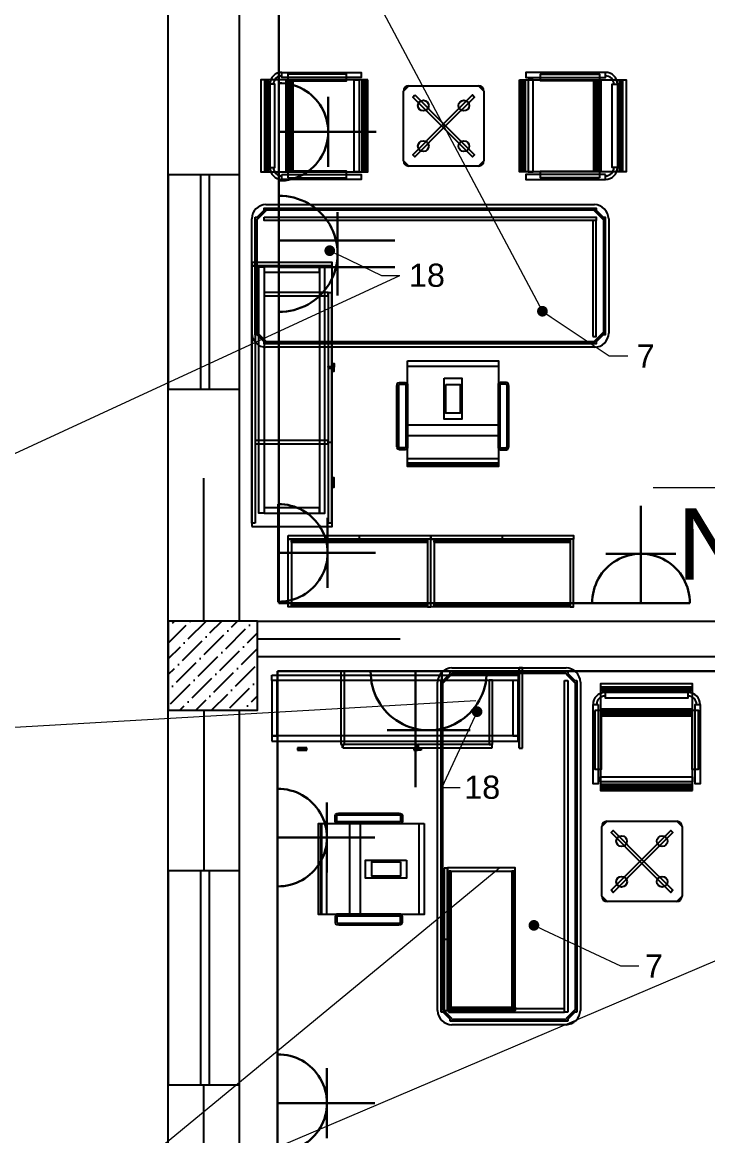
# Model space of a CAD drawing. Header units: millimetres. Extents: x 42452 to 2852333, y -419346 to 834876.
# Drawn here: x 2606209 to 2610048, y 442863 to 449104 of the extents above; entities that cross this region are included whole.
import ezdxf
from ezdxf import colors
from ezdxf.entities.mleader import LeaderData, LeaderLine
from ezdxf.math import Vec2, Vec3

# ---------------------------------------------------------------- set-up
doc = ezdxf.new("R2010")
doc.units = ezdxf.units.MM
for name, color, linetype, lineweight, true_color in [('0_Ном._пера__253', 253, 'Continuous', 18, 0xb6b6b6), ('0_Ном._пера__9', 253, 'Continuous', 18, 0xaaaaaa), ('Furniture tags', 35, 'Continuous', 0, 0x977a5e), ('V_PARETI', 250, 'Continuous', 9, 0x393939)]:
    doc.layers.add(name, color=color, linetype=linetype, lineweight=lineweight, true_color=true_color)
for name, color, linetype, lineweight in [('memar', 7, 'Continuous', 25), ('Розетки10А', 94, 'Continuous', 30), ('Соедин_роз', 94, 'Continuous', 30)]:
    doc.layers.add(name, color=color, linetype=linetype, lineweight=lineweight)
doc.layers.add('VRV MUSA', color=5, linetype='Continuous')
doc.styles.add('Arial', font='arial.ttf', dxfattribs={"height": 200})

# ---------------------------------------------------------------- blocks, each defined once
blk = doc.blocks.new('_Dot')
at = {"color": 0, "linetype": 'ByBlock', "lineweight": -2}
blk.add_line((-0.5, 0), (-1, 0), dxfattribs=at)
at = {"color": 0, "linetype": 'ByBlock', "const_width": 0.5}
blk.add_lwpolyline([(-0.25, 0, 1), (0.25, 0, 1)], format="xyb", close=True, dxfattribs=at)
blk = doc.blocks.new('розетки10А')
at = {"layer": 'Розетки10А'}
for p, q in [((0, 0), (0, 649.9)), ((-233.2, 330.4), (233.2, 330.4)), ((-325, 0), (325, 0))]:
    blk.add_line(p, q, dxfattribs=at)
blk.add_arc((0, 5.3), 325, 359.06035, 180.93965, dxfattribs=at)
blk = doc.blocks.new('roz_10A_2_deneli')
at = {"layer": 'Розетки10А'}
for p, q in [((-73.9, 0), (-73.9, 649.9)), ((73.9, 0), (73.9, 649.9)), ((-233.2, 330.4), (233.2, 330.4)), ((-325, 0), (325, 0))]:
    blk.add_line(p, q, dxfattribs=at)
blk.add_arc((0, 5.3), 325, 359.06035, 180.93965, dxfattribs=at)

msp = doc.modelspace()

# ---------------------------------------------------------------- hatches: boundary and pattern name
at = {"layer": 'memar', "lineweight": 25}
h = msp.add_hatch(dxfattribs=at)
h.set_pattern_fill('ANSI36', color=256, scale=500)
h.set_pattern_definition([(45, (920787.99, 2902148.065), (33.1456304, 121.533978), [156.25, -31.25, 0, -31.25])])
h.paths.add_polyline_path([(2607026.14, 445747.9843), (2607026.14, 445247.9843), (2607526.14, 445247.9843), (2607526.14, 445747.9843)])

# ---------------------------------------------------------------- linework, layer by layer
at = {"layer": '0_Ном._пера__253', "linetype": 'Continuous', "lineweight": 25, "elevation": 399.18428, "flags": 128}
msp.add_lwpolyline([(2607662.67188, 448251.12448), (2608107.67188, 448251.12448), (2608107.67188, 448223.12448), (2607662.67188, 448223.12448)], close=True, dxfattribs=at)
at = {"layer": '0_Ном._пера__9', "linetype": 'Continuous', "lineweight": 25}
for p, q in [((2607566.0128, 448780.67189, 399.18428), (2607566.0128, 448265.67189, 399.18428)), ((2607576.0128, 448780.67189, 399.18428), (2607576.0128, 448265.67189, 399.18428)), ((2607586.0128, 448780.67189, 399.18428), (2607586.0128, 448265.67189, 399.18428)), ((2607686.61244, 448265.67189, 399.18428), (2607686.61244, 448780.67189, 399.18428)), ((2607696.61244, 448265.67189, 399.18428), (2607696.61244, 448780.67189, 399.18428)), ((2607706.61244, 448265.67189, 399.18428), (2607706.61244, 448780.67189, 399.18428)), ((2607716.61244, 448265.67189, 399.18428), (2607716.61244, 448780.67189, 399.18428)), ((2607726.61244, 448265.67189, 399.18428), (2607726.61244, 448780.67189, 399.18428)), ((2608111.17916, 448780.67189, 399.18428), (2608111.17916, 448265.67189, 399.18428)), ((2608115.43986, 448265.67189, 399.18428), (2608115.43986, 448780.67189, 399.18428)), ((2608125.43986, 448265.67189, 399.18428), (2608125.43986, 448780.67189, 399.18428)), ((2608132.82316, 448265.67189, 399.18428), (2608132.82316, 448780.67189, 399.18428)), ((2608132.82316, 448265.67189, 399.18428), (2608132.82316, 448780.67189, 399.18428)), ((2608136.16412, 448265.67189, 399.18428), (2608136.16412, 448780.67189, 399.18428)), ((2609001.39547, 448265.67189, 399.18428), (2609001.39547, 448780.67189, 399.18428)), ((2609004.73643, 448265.67189, 399.18428), (2609004.73643, 448780.67189, 399.18428)), ((2609004.73643, 448265.67189, 399.18428), (2609004.73643, 448780.67189, 399.18428)), ((2609012.11973, 448265.67189, 399.18428), (2609012.11973, 448780.67189, 399.18428)), ((2609022.11973, 448265.67189, 399.18428), (2609022.11973, 448780.67189, 399.18428)), ((2609026.38043, 448780.67189, 399.18428), (2609026.38043, 448265.67189, 399.18428)), ((2609410.94715, 448265.67189, 399.18428), (2609410.94715, 448780.67189, 399.18428)), ((2609420.94715, 448265.67189, 399.18428), (2609420.94715, 448780.67189, 399.18428)), ((2609430.94715, 448265.67189, 399.18428), (2609430.94715, 448780.67189, 399.18428)), ((2609440.94715, 448265.67189, 399.18428), (2609440.94715, 448780.67189, 399.18428)), ((2609450.94715, 448265.67189, 399.18428), (2609450.94715, 448780.67189, 399.18428)), ((2609551.54679, 448780.67189, 399.18428), (2609551.54679, 448265.67189, 399.18428)), ((2609561.54679, 448780.67189, 399.18428), (2609561.54679, 448265.67189, 399.18428)), ((2609571.54679, 448780.67189, 399.18428), (2609571.54679, 448265.67189, 399.18428)), ((2607573.73819, 448082.14744, 399.18428), (2609413.73819, 448082.14744, 399.18428)), ((2607493.73547, 447362.14744, 399.18428), (2607493.73547, 448002.14744, 399.18428)), ((2609493.74091, 448002.14744, 399.18428), (2609493.74091, 447362.14744, 399.18428)), ((2609413.74091, 447282.14744, 399.18428), (2607573.73819, 447282.14744, 399.18428)), ((2608365.71993, 447176.5362, 399.18428), (2608875.71993, 447176.5362, 399.18428)), ((2608365.71993, 446848.42601, 399.18428), (2608875.71993, 446848.42601, 399.18428)), ((2608365.71993, 446788.46256, 399.18428), (2608875.71993, 446788.46256, 399.18428)), ((2608365.71993, 446659.49323, 399.18428), (2608875.71993, 446659.49323, 399.18428)), ((2608875.71993, 446633.69872, 399.18428), (2608365.71993, 446633.69872, 399.18428)), ((2608365.71993, 446626.11474, 399.18428), (2608875.71993, 446626.11474, 399.18428)), ((2607993.57773, 445466.22765, 399.18428), (2607993.57773, 445056.22765, 399.18428)), ((2608012.57773, 445466.22765, 399.18428), (2607993.57773, 445466.22765, 399.18428)), ((2608012.57773, 445056.22765, 399.18428), (2608012.57773, 445466.22765, 399.18428)), ((2608605.07403, 445454.37331, 399.18428), (2608605.07403, 445465.2288, 399.18428)), ((2608605.07403, 445465.2288, 399.18428), (2609265.07403, 445465.2288, 399.18428)), ((2608615.07403, 445485.23152, 399.18428), (2609255.07403, 445485.23152, 399.18428)), ((2608992.07773, 445485.22765, 399.18428), (2608992.07773, 445035.22765, 399.18428)), ((2609011.07773, 445485.22765, 399.18428), (2608992.07773, 445485.22765, 399.18428)), ((2608992.07773, 445485.22765, 399.18428), (2608992.07773, 445466.22765, 399.18428)), ((2608992.07773, 445035.22765, 399.18428), (2608992.07773, 445485.22765, 399.18428)), ((2609011.07773, 445035.22765, 399.18428), (2609011.07773, 445485.22765, 399.18428)), ((2609265.07403, 445465.2288, 399.18428), (2609265.07403, 445454.37366, 399.18428)), ((2607606.05738, 445415.22765, 399.18428), (2607606.05738, 445445.22765, 399.18428)), ((2607606.05738, 445445.22765, 399.18428), (2608986.09808, 445445.22765, 399.18428)), ((2607606.05738, 445415.22765, 399.18428), (2607606.05738, 445105.22765, 399.18428)), ((2607635.9861, 445415.22765, 399.18428), (2607606.05738, 445415.22765, 399.18428)), ((2608986.09808, 445415.22765, 399.18428), (2607606.05738, 445415.22765, 399.18428)), ((2607635.9861, 445105.22765, 399.18428), (2607635.9861, 445415.22765, 399.18428)), ((2608535.07403, 443565.22608, 399.18428), (2608535.07403, 445405.2288, 399.18428)), ((2608554.94421, 443555.22608, 399.18428), (2608554.94421, 445415.2288, 399.18428)), ((2608554.94421, 445415.2288, 399.18428), (2608565.93426, 445415.2288, 399.18428)), ((2608564.94421, 443565.22608, 399.18428), (2608564.94421, 445405.2288, 399.18428)), ((2608564.94421, 445405.2288, 399.18428), (2608570.07675, 445405.2288, 399.18428)), ((2608565.93426, 445415.2288, 399.18428), (2608605.07403, 445454.37331, 399.18428)), ((2608570.07675, 445405.2288, 399.18428), (2608615.07403, 445450.23152, 399.18428)), ((2608615.07403, 445450.23152, 399.18428), (2608615.07403, 445455.2288, 399.18428)), ((2608615.07403, 445455.2288, 399.18428), (2609255.07403, 445455.2288, 399.18428)), ((2608823.07773, 445416.22765, 399.18428), (2608823.07773, 445056.22765, 399.18428)), ((2608842.07773, 445416.22765, 399.18428), (2608823.07773, 445416.22765, 399.18428)), ((2608842.07773, 445056.22765, 399.18428), (2608842.07773, 445416.22765, 399.18428)), ((2608956.16936, 445415.22765, 399.18428), (2608956.16936, 445105.22765, 399.18428)), ((2608986.09808, 445415.22765, 399.18428), (2608956.16936, 445415.22765, 399.18428)), ((2608986.09808, 445445.22765, 399.18428), (2608986.09808, 445415.22765, 399.18428)), ((2608986.09808, 445105.22765, 399.18428), (2608986.09808, 445415.22765, 399.18428)), ((2609246.07403, 443555.23059, 399.18428), (2609246.07403, 445415.23059, 399.18428)), ((2609246.07403, 445415.23059, 399.18428), (2609265.07403, 445415.23059, 399.18428)), ((2609255.07403, 445455.2288, 399.18428), (2609255.07403, 445450.23152, 399.18428)), ((2609255.07403, 445450.23152, 399.18428), (2609300.07403, 445405.23152, 399.18428)), ((2609265.07403, 445454.37366, 399.18428), (2609304.21841, 445415.22927, 399.18428)), ((2609265.07403, 445415.23059, 399.18428), (2609265.07403, 443555.23059, 399.18428)), ((2609300.07403, 445405.23152, 399.18428), (2609305.07403, 445405.2288, 399.18428)), ((2609304.21841, 445415.22927, 399.18428), (2609315.07332, 445415.22337, 399.18428)), ((2609305.07403, 445405.2288, 399.18428), (2609305.20384, 443565.22608, 399.18428)), ((2609315.07332, 445415.22337, 399.18428), (2609315.20454, 443555.22608, 399.18428)), ((2609335.07403, 445405.2288, 399.18428), (2609335.07403, 443565.2288, 399.18428)), ((2609963.2456, 445376.40598, 399.18428), (2609448.2456, 445376.40598, 399.18428)), ((2609963.2456, 445366.40598, 399.18428), (2609448.2456, 445366.40598, 399.18428)), ((2609963.2456, 445356.40598, 399.18428), (2609448.2456, 445356.40598, 399.18428)), ((2609448.2456, 445255.80634, 399.18428), (2609963.2456, 445255.80634, 399.18428)), ((2609448.2456, 445245.80634, 399.18428), (2609963.2456, 445245.80634, 399.18428)), ((2609448.2456, 445235.80634, 399.18428), (2609963.2456, 445235.80634, 399.18428)), ((2609448.2456, 445225.80634, 399.18428), (2609963.2456, 445225.80634, 399.18428)), ((2609448.2456, 445215.80634, 399.18428), (2609963.2456, 445215.80634, 399.18428)), ((2607606.05738, 445105.22765, 399.18428), (2607635.9861, 445105.22765, 399.18428)), ((2607606.05738, 445105.22765, 399.18428), (2607606.05738, 445075.22765, 399.18428)), ((2608986.09808, 445105.22765, 399.18428), (2607606.05738, 445105.22765, 399.18428)), ((2608956.16936, 445105.22765, 399.18428), (2608986.09808, 445105.22765, 399.18428)), ((2608986.09808, 445075.22765, 399.18428), (2608986.09808, 445105.22765, 399.18428)), ((2607606.05738, 445075.22765, 399.18428), (2608986.09808, 445075.22765, 399.18428)), ((2607751.07773, 445037.22765, 399.18428), (2607751.07773, 445024.22765, 399.18428)), ((2607803.07773, 445037.22765, 399.18428), (2607751.07773, 445037.22765, 399.18428)), ((2607751.07773, 445031.22765, 399.18428), (2607751.07773, 445024.22765, 399.18428)), ((2607803.07773, 445031.22765, 399.18428), (2607751.07773, 445031.22765, 399.18428)), ((2607751.07773, 445024.22765, 399.18428), (2607803.07773, 445024.22765, 399.18428)), ((2607751.07773, 445024.22765, 399.18428), (2607803.07773, 445024.22765, 399.18428)), ((2607803.07773, 445024.22765, 399.18428), (2607803.07773, 445037.22765, 399.18428)), ((2607803.07773, 445024.22765, 399.18428), (2607803.07773, 445031.22765, 399.18428)), ((2607993.57773, 445056.22765, 399.18428), (2608012.57773, 445056.22765, 399.18428)), ((2608002.07773, 445037.22765, 399.18428), (2608002.07773, 445056.22765, 399.18428)), ((2608004.07773, 445056.22765, 399.18428), (2608004.07773, 445037.22765, 399.18428)), ((2608418.57773, 445056.22765, 399.18428), (2608004.07773, 445056.22765, 399.18428)), ((2608004.07773, 445037.22765, 399.18428), (2608418.57773, 445037.22765, 399.18428)), ((2608418.53401, 445031.22765, 399.18428), (2608401.53401, 445031.22765, 399.18428)), ((2608401.53401, 445031.22765, 399.18428), (2608401.53401, 445024.22765, 399.18428)), ((2608401.53401, 445024.22765, 399.18428), (2608421.53401, 445024.22765, 399.18428)), ((2608421.53401, 445056.22765, 399.18428), (2608418.51553, 445056.22542, 399.18428)), ((2608418.53401, 445056.22765, 399.18428), (2608418.53401, 445031.22765, 399.18428)), ((2608418.57773, 445037.22765, 399.18428), (2608418.57773, 445056.22765, 399.18428)), ((2608421.53401, 445024.22765, 399.18428), (2608421.53401, 445056.22765, 399.18428)), ((2608423.57773, 445024.22765, 399.18428), (2608423.57773, 445056.22765, 399.18428)), ((2608423.57773, 445056.22765, 399.18428), (2608426.59621, 445056.22542, 399.18428)), ((2608443.57773, 445024.22765, 399.18428), (2608423.57773, 445024.22765, 399.18428)), ((2608426.57773, 445056.22765, 399.18428), (2608426.57773, 445037.22765, 399.18428)), ((2608841.07773, 445056.22765, 399.18428), (2608426.57773, 445056.22765, 399.18428)), ((2608426.57773, 445056.22765, 399.18428), (2608426.57773, 445031.22765, 399.18428)), ((2608426.57773, 445037.22765, 399.18428), (2608841.07773, 445037.22765, 399.18428)), ((2608426.57773, 445031.22765, 399.18428), (2608443.57773, 445031.22765, 399.18428)), ((2608443.57773, 445031.22765, 399.18428), (2608443.57773, 445024.22765, 399.18428)), ((2608823.07773, 445056.22765, 399.18428), (2608842.07773, 445056.22765, 399.18428)), ((2608841.07773, 445037.22765, 399.18428), (2608841.07773, 445056.22765, 399.18428)), ((2608992.07773, 445035.22765, 399.18428), (2609011.07773, 445035.22765, 399.18428)), ((2609963.2456, 444831.23961, 399.18428), (2609448.2456, 444831.23961, 399.18428)), ((2609448.2456, 444826.97892, 399.18428), (2609963.2456, 444826.97892, 399.18428)), ((2609448.2456, 444816.97892, 399.18428), (2609963.2456, 444816.97892, 399.18428)), ((2609448.2456, 444809.59561, 399.18428), (2609963.2456, 444809.59561, 399.18428)), ((2609448.2456, 444809.59561, 399.18428), (2609963.2456, 444809.59561, 399.18428)), ((2609448.2456, 444806.25465, 399.18428), (2609963.2456, 444806.25465, 399.18428)), ((2607879.04133, 444613.24706, 399.18428), (2607879.04133, 444103.24706, 399.18428)), ((2607886.62531, 444103.24706, 399.18428), (2607886.62531, 444613.24706, 399.18428)), ((2607912.41981, 444613.24706, 399.18428), (2607912.41981, 444103.24706, 399.18428)), ((2608041.38915, 444613.24706, 399.18428), (2608041.38915, 444103.24706, 399.18428)), ((2608101.3526, 444613.24706, 399.18428), (2608101.3526, 444103.24706, 399.18428)), ((2608429.46278, 444613.24706, 399.18428), (2608429.46278, 444103.24706, 399.18428)), ((2608565.93189, 443555.22608, 399.18428), (2608554.94421, 443555.22608, 399.18428)), ((2608570.07403, 443565.22608, 399.18428), (2608564.94421, 443565.22608, 399.18428)), ((2608605.07403, 443516.08395, 399.18428), (2608565.93189, 443555.22608, 399.18428)), ((2608615.07403, 443520.22608, 399.18428), (2608570.07403, 443565.22608, 399.18428)), ((2608596.07403, 443574.23059, 399.18428), (2608596.07403, 443555.23059, 399.18428)), ((2609246.07403, 443574.23059, 399.18428), (2608596.07403, 443574.23059, 399.18428)), ((2608596.07403, 443555.23059, 399.18428), (2609246.07403, 443555.23059, 399.18428)), ((2609246.07403, 443555.23059, 399.18428), (2609246.07403, 443574.23059, 399.18428)), ((2609265.07403, 443555.23059, 399.18428), (2609246.07403, 443555.23059, 399.18428)), ((2609300.07403, 443565.22608, 399.18428), (2609255.07403, 443520.22608, 399.18428)), ((2609304.21616, 443555.22608, 399.18428), (2609265.07403, 443516.08395, 399.18428)), ((2609305.20384, 443565.22608, 399.18428), (2609300.07403, 443565.22608, 399.18428)), ((2609315.20454, 443555.22608, 399.18428), (2609304.21616, 443555.22608, 399.18428)), ((2608605.07403, 443505.09627, 399.18428), (2608605.07403, 443516.08395, 399.18428)), ((2609265.07403, 443505.09627, 399.18428), (2608605.07403, 443505.09627, 399.18428)), ((2608615.07403, 443515.09627, 399.18428), (2608615.07403, 443520.22608, 399.18428)), ((2609255.07403, 443515.09627, 399.18428), (2608615.07403, 443515.09627, 399.18428)), ((2609255.07403, 443485.22608, 399.18428), (2608615.07403, 443485.22608, 399.18428)), ((2609255.07403, 443520.22608, 399.18428), (2609255.07403, 443515.09627, 399.18428)), ((2609265.07403, 443516.08395, 399.18428), (2609265.07403, 443505.09627, 399.18428))]:
    msp.add_line(p, q, dxfattribs=at)
at = {"layer": '0_Ном._пера__9', "linetype": 'Continuous', "lineweight": 25, "elevation": 399.18428, "flags": 128}
for points in [[(2608143.82866, 448780.67189), (2607545.48798, 448780.67189), (2607545.48798, 448265.67189), (2608143.82866, 448265.67189)], [(2607662.67188, 448823.21931), (2608107.67188, 448823.21931), (2608107.67188, 448795.21931), (2607662.67188, 448795.21931)], [(2607695.2478, 448776.59323), (2608025.2478, 448776.59323), (2608025.2478, 448813.87797), (2607695.2478, 448813.87797)], [(2608067.48064, 448780.7938), (2608096.08064, 448780.7938), (2608096.08064, 448265.7938), (2608067.48064, 448265.7938)], [(2608993.73093, 448780.67189), (2609592.07161, 448780.67189), (2609592.07161, 448265.67189), (2608993.73093, 448265.67189)], [(2609474.88771, 448823.21931), (2609029.88771, 448823.21931), (2609029.88771, 448795.21931), (2609474.88771, 448795.21931)], [(2609070.07895, 448780.7938), (2609041.47895, 448780.7938), (2609041.47895, 448265.7938), (2609070.07895, 448265.7938)], [(2609442.31179, 448776.59323), (2609112.31179, 448776.59323), (2609112.31179, 448813.87797), (2609442.31179, 448813.87797)], [(2607595.37188, 448290.21931), (2607623.97188, 448290.21931), (2607623.97188, 448756.21931), (2607595.37188, 448756.21931)], [(2608343.7798, 448328.19585), (2608343.7798, 448718.19585), (2608373.7798, 448748.19585), (2608763.7798, 448748.19585), (2608793.7798, 448718.19585), (2608793.7798, 448328.19585), (2608763.7798, 448298.19585), (2608373.7798, 448298.19585)], [(2609542.18771, 448290.21931), (2609513.58771, 448290.21931), (2609513.58771, 448756.21931), (2609542.18771, 448756.21931)], [(2608406.9613, 448696.33285), (2608568.7823, 448534.51185), (2608730.60329, 448696.33285), (2608741.917, 448685.01914), (2608580.096, 448523.19814), (2608741.917, 448361.37715), (2608730.60329, 448350.06344), (2608568.7823, 448511.88444), (2608406.9613, 448350.06344), (2608395.64759, 448361.37715), (2608557.46859, 448523.19814), (2608395.64759, 448685.01914)], [(2608557.46859, 448523.19814), (2608568.7823, 448511.88444), (2608580.096, 448523.19814), (2608568.7823, 448534.51185)], [(2607695.2478, 448232.46582), (2608025.2478, 448232.46582), (2608025.2478, 448269.75056), (2607695.2478, 448269.75056)], [(2609442.31179, 448232.46582), (2609112.31179, 448232.46582), (2609112.31179, 448269.75056), (2609442.31179, 448269.75056)], [(2609474.88771, 448251.12448), (2609029.88771, 448251.12448), (2609029.88771, 448223.12448), (2609474.88771, 448223.12448)], [(2607513.73819, 448012.14744), (2607524.59333, 448012.14744), (2607563.73772, 448051.29183), (2607563.74363, 448062.14673), (2609423.74091, 448062.27796), (2609423.74091, 448051.28957), (2609462.88304, 448012.14744), (2609473.87072, 448012.14744), (2609473.87072, 447352.14744), (2609462.88304, 447352.14744), (2609423.74091, 447313.0053), (2609423.74091, 447302.01762), (2607563.73819, 447302.01762), (2607563.73819, 447313.00767), (2607524.59369, 447352.14744), (2607513.73819, 447352.14744)], [(2607523.73819, 448002.14744), (2607528.73547, 448002.14744), (2607573.73547, 448047.14744), (2607573.73819, 448052.14744), (2609413.74091, 448052.27725), (2609413.74091, 448047.14744), (2609458.74091, 448002.14744), (2609463.87072, 448002.14744), (2609463.87072, 447362.14744), (2609458.74091, 447362.14744), (2609413.74091, 447317.14744), (2609413.74091, 447312.01762), (2607573.73819, 447312.01762), (2607573.73819, 447317.15016), (2607528.73547, 447362.14744), (2607523.73819, 447362.14744)], [(2607563.73641, 448012.14744), (2609423.73641, 448012.14744), (2609423.73641, 447993.14744), (2607563.73641, 447993.14744)], [(2609404.73641, 447343.14744), (2609423.73641, 447343.14744), (2609423.73641, 447993.14744), (2609404.73641, 447993.14744)], [(2607493.73934, 447739.15114), (2607943.73934, 447739.15114), (2607943.73934, 447758.15114), (2607493.73934, 447758.15114)], [(2607512.73934, 446297.15114), (2607493.73934, 446297.15114), (2607493.73934, 447739.15114), (2607512.73934, 447739.15114)], [(2607493.73934, 446278.15114), (2607943.73934, 446278.15114), (2607943.73934, 447739.15114), (2607493.73934, 447739.15114)], [(2607533.73934, 447733.17149), (2607563.73934, 447733.17149), (2607563.73934, 446353.13079), (2607533.73934, 446353.13079)], [(2607563.73934, 447703.24277), (2607873.73934, 447703.24277), (2607873.73934, 447733.17149), (2607563.73934, 447733.17149)], [(2607873.73934, 446353.13079), (2607903.73934, 446353.13079), (2607903.73934, 447733.17149), (2607873.73934, 447733.17149)], [(2607562.73934, 447570.15114), (2607922.73934, 447570.15114), (2607922.73934, 447589.15114), (2607562.73934, 447589.15114)], [(2607922.73934, 447173.65114), (2607941.73934, 447173.65114), (2607941.73934, 447588.15114), (2607922.73934, 447588.15114)], [(2607922.73934, 446751.15114), (2607941.73934, 446751.15114), (2607941.73934, 447165.65114), (2607922.73934, 447165.65114)], [(2608365.71993, 447206.5362), (2608875.71993, 447206.5362), (2608875.71993, 446614.0078), (2608365.71993, 446614.0078)], [(2608367.23, 446716.59837), (2608362.25943, 446711.63386), (2608353.77415, 446708.11133), (2608320.86118, 446708.10279), (2608313.12654, 446710.94527), (2608309.034, 446718.06833), (2608307.23, 446728.58376), (2608307.23, 447064.61299), (2608309.034, 447075.11469), (2608313.12654, 447082.25147), (2608320.86118, 447085.08708), (2608353.77415, 447085.07332), (2608362.25943, 447081.56288), (2608367.23, 447076.59837)], [(2608571.32422, 447108.68046), (2608671.32422, 447108.68046), (2608671.32422, 446878.68046), (2608571.32422, 446878.68046)], [(2608874.20986, 446716.59837), (2608879.18042, 446711.63386), (2608887.6657, 446708.11133), (2608920.57867, 446708.10279), (2608928.31331, 446710.94527), (2608932.40586, 446718.06833), (2608934.20986, 446728.58376), (2608934.20986, 447064.61299), (2608932.40586, 447075.11469), (2608928.31331, 447082.25147), (2608920.57867, 447085.08708), (2608887.6657, 447085.07332), (2608879.18042, 447081.56288), (2608874.20986, 447076.59837)], [(2608357.23, 446720.74408), (2608356.59493, 446720.10978), (2608351.7797, 446718.11082), (2608322.63925, 446718.10325), (2608319.98693, 446719.07798), (2608318.58966, 446721.50992), (2608317.23, 446729.43533), (2608317.23, 447063.76032), (2608318.58983, 447071.67635), (2608319.98914, 447074.11654), (2608322.63445, 447075.08634), (2608351.78526, 447075.07415), (2608356.5994, 447073.0825), (2608357.23, 447072.45267)], [(2608581.32422, 447073.68046), (2608661.32422, 447073.68046), (2608661.32422, 446913.68046), (2608581.32422, 446913.68046)], [(2608884.20986, 446720.74408), (2608884.84493, 446720.10978), (2608889.66016, 446718.11082), (2608918.8006, 446718.10325), (2608921.45293, 446719.07798), (2608922.85019, 446721.50992), (2608924.20986, 446729.43533), (2608924.20986, 447063.76032), (2608922.85003, 447071.67635), (2608921.45071, 447074.11654), (2608918.80541, 447075.08634), (2608889.6546, 447075.07415), (2608884.84046, 447073.0825), (2608884.20986, 447072.45267)], [(2607512.73934, 446740.65114), (2607922.73934, 446740.65114), (2607922.73934, 446759.65114), (2607512.73934, 446759.65114)], [(2607922.73934, 446299.15114), (2607941.73934, 446299.15114), (2607941.73934, 446749.15114), (2607922.73934, 446749.15114)], [(2607941.73934, 446498.15114), (2607954.73934, 446498.15114), (2607954.73934, 446550.15114), (2607941.73934, 446550.15114)], [(2607947.73934, 446498.15114), (2607954.73934, 446498.15114), (2607954.73934, 446550.15114), (2607947.73934, 446550.15114)], [(2607563.73934, 446353.13079), (2607873.73934, 446353.13079), (2607873.73934, 446383.05951), (2607563.73934, 446383.05951)], [(2607698.12953, 446226.65879), (2608096.127, 446226.65879), (2608096.127, 446207.65879), (2607698.12953, 446207.65879)], [(2608098.12446, 446226.65879), (2608496.12446, 446226.65879), (2608496.12446, 446207.65879), (2608098.12446, 446207.65879)], [(2608498.12953, 446226.65879), (2608896.127, 446226.65879), (2608896.127, 446207.65879), (2608498.12953, 446207.65879)], [(2608898.12446, 446226.65879), (2609296.12446, 446226.65879), (2609296.12446, 446207.65879), (2608898.12446, 446207.65879)], [(2607716.127, 445827.65879), (2607697.127, 445827.65879), (2607697.127, 446207.65879), (2607716.127, 446207.65879)], [(2607716.127, 446189.65879), (2608478.127, 446189.65879), (2608478.127, 446207.65879), (2607716.127, 446207.65879)], [(2608478.127, 446189.65879), (2607716.127, 446189.65879), (2607716.127, 446197.65879), (2608478.127, 446197.65879)], [(2608478.127, 445827.65879), (2608497.127, 445827.65879), (2608497.127, 446207.65879), (2608478.127, 446207.65879)], [(2608516.127, 445827.65879), (2608497.127, 445827.65879), (2608497.127, 446207.65879), (2608516.127, 446207.65879)], [(2608516.127, 446189.65879), (2609278.127, 446189.65879), (2609278.127, 446207.65879), (2608516.127, 446207.65879)], [(2609278.127, 446189.65879), (2608516.127, 446189.65879), (2608516.127, 446197.65879), (2609278.127, 446197.65879)], [(2609278.127, 445827.65879), (2609297.127, 445827.65879), (2609297.127, 446207.65879), (2609278.127, 446207.65879)], [(2608478.127, 445839.65879), (2607716.127, 445839.65879), (2607716.127, 445847.65879), (2608478.127, 445847.65879)], [(2608478.127, 445827.65879), (2607716.127, 445827.65879), (2607716.127, 445839.65879), (2608478.127, 445839.65879)], [(2609278.127, 445839.65879), (2608516.127, 445839.65879), (2608516.127, 445847.65879), (2609278.127, 445847.65879)], [(2609278.127, 445827.65879), (2608516.127, 445827.65879), (2608516.127, 445839.65879), (2609278.127, 445839.65879)], [(2609963.2456, 444798.59011), (2609963.2456, 445396.9308), (2609448.2456, 445396.9308), (2609448.2456, 444798.59011)], [(2609472.79301, 445347.0469), (2609472.79301, 445318.4469), (2609938.79301, 445318.4469), (2609938.79301, 445347.0469)], [(2609433.69819, 445279.7469), (2609433.69819, 444834.7469), (2609405.69819, 444834.7469), (2609405.69819, 445279.7469)], [(2610005.79301, 445279.7469), (2610005.79301, 444834.7469), (2609977.79301, 444834.7469), (2609977.79301, 445279.7469)], [(2609415.03953, 445247.17097), (2609415.03953, 444917.17097), (2609452.32426, 444917.17097), (2609452.32426, 445247.17097)], [(2609959.16694, 445247.17097), (2609959.16694, 444917.17097), (2609996.45168, 444917.17097), (2609996.45168, 445247.17097)], [(2609963.36751, 444874.93813), (2609963.36751, 444846.33813), (2609448.36751, 444846.33813), (2609448.36751, 444874.93813)], [(2607969.52496, 444611.737), (2607964.56045, 444616.70756), (2607961.03792, 444625.19284), (2607961.02937, 444658.10581), (2607963.87186, 444665.84045), (2607970.99492, 444669.93299), (2607981.51035, 444671.737), (2608317.53957, 444671.737), (2608328.04127, 444669.93299), (2608335.17806, 444665.84045), (2608338.01367, 444658.10581), (2608337.99991, 444625.19284), (2608334.48947, 444616.70756), (2608329.52496, 444611.737)], [(2607973.67066, 444621.737), (2607973.03637, 444622.37207), (2607971.0374, 444627.18729), (2607971.02984, 444656.32774), (2607972.00457, 444658.98006), (2607974.43651, 444660.37733), (2607982.36191, 444661.737), (2608316.68691, 444661.737), (2608324.60293, 444660.37717), (2608327.04313, 444658.97785), (2608328.01293, 444656.33255), (2608328.00074, 444627.18173), (2608326.00908, 444622.3676), (2608325.37925, 444621.737)], [(2608459.46278, 444613.24706), (2608459.46278, 444103.24706), (2607866.93439, 444103.24706), (2607866.93439, 444613.24706)], [(2609874.55792, 444175.48045), (2609484.55792, 444175.48045), (2609454.55792, 444205.48045), (2609454.55792, 444595.48045), (2609484.55792, 444625.48045), (2609874.55792, 444625.48045), (2609904.55792, 444595.48045), (2609904.55792, 444205.48045)], [(2609506.42092, 444238.66196), (2609668.24192, 444400.48295), (2609506.42092, 444562.30395), (2609517.73463, 444573.61766), (2609679.55562, 444411.79666), (2609841.37662, 444573.61766), (2609852.69033, 444562.30395), (2609690.86933, 444400.48295), (2609852.69033, 444238.66196), (2609841.37662, 444227.34825), (2609679.55562, 444389.16924), (2609517.73463, 444227.34825)], [(2608361.60705, 444407.64278), (2608361.60705, 444307.64278), (2608131.60705, 444307.64278), (2608131.60705, 444407.64278)], [(2609679.55562, 444389.16924), (2609690.86933, 444400.48295), (2609679.55562, 444411.79666), (2609668.24192, 444400.48295)], [(2608326.60705, 444397.64278), (2608326.60705, 444317.64278), (2608166.60705, 444317.64278), (2608166.60705, 444397.64278)], [(2608571.31773, 444363.28386), (2608571.31773, 443965.28639), (2608590.31773, 443965.28639), (2608590.31773, 444363.28386)], [(2608970.31773, 444345.28639), (2608970.31773, 444364.28639), (2608590.31773, 444364.28639), (2608590.31773, 444345.28639)], [(2608608.31773, 444345.28639), (2608608.31773, 443583.28639), (2608590.31773, 443583.28639), (2608590.31773, 444345.28639)], [(2608608.31773, 443583.28639), (2608608.31773, 444345.28639), (2608600.31773, 444345.28639), (2608600.31773, 443583.28639)], [(2608958.31773, 443583.28639), (2608958.31773, 444345.28639), (2608950.31773, 444345.28639), (2608950.31773, 443583.28639)], [(2608970.31773, 443583.28639), (2608970.31773, 444345.28639), (2608958.31773, 444345.28639), (2608958.31773, 443583.28639)], [(2607969.52496, 444104.75713), (2607964.56045, 444099.78657), (2607961.03792, 444091.30129), (2607961.02937, 444058.38832), (2607963.87186, 444050.65368), (2607970.99492, 444046.56114), (2607981.51035, 444044.75713), (2608317.53957, 444044.75713), (2608328.04127, 444046.56114), (2608335.17806, 444050.65368), (2608338.01367, 444058.38832), (2608337.99991, 444091.30129), (2608334.48947, 444099.78657), (2608329.52496, 444104.75713)], [(2607973.67066, 444094.75713), (2607973.03637, 444094.12206), (2607971.0374, 444089.30684), (2607971.02984, 444060.16639), (2607972.00457, 444057.51407), (2607974.43651, 444056.1168), (2607982.36191, 444054.75713), (2608316.68691, 444054.75713), (2608324.60293, 444056.11696), (2608327.04313, 444057.51628), (2608328.01293, 444060.16158), (2608328.00074, 444089.3124), (2608326.00908, 444094.12653), (2608325.37925, 444094.75713)], [(2608571.31773, 443963.28893), (2608571.31773, 443565.28893), (2608590.31773, 443565.28893), (2608590.31773, 443963.28893)], [(2608970.31773, 443583.28639), (2608970.31773, 443564.28639), (2608590.31773, 443564.28639), (2608590.31773, 443583.28639)]]:
    msp.add_lwpolyline(points, close=True, dxfattribs=at)
for points in [[(2607922.73934, 447173.65114), (2607947.73934, 447173.65114), (2607947.73934, 447190.65114), (2607954.73934, 447190.65114), (2607954.73934, 447170.65114), (2607922.73934, 447170.65114), (2607922.74157, 447173.66962)], [(2607922.73934, 447165.60742), (2607947.73934, 447165.60742), (2607947.73934, 447148.60742), (2607954.73934, 447148.60742), (2607954.73934, 447168.60742), (2607922.73934, 447168.60742), (2607922.74157, 447165.58894)]]:
    msp.add_lwpolyline(points, dxfattribs=at)
at = {"layer": '0_Ном._пера__9', "linetype": 'Continuous', "lineweight": 25}
for centre in [(2608455.22679, 448636.75365, 399.18428), (2608682.38592, 448636.80177, 399.18428), (2608455.17867, 448409.59452, 399.18428), (2608682.38592, 448409.59452, 399.18428), (2609565.952, 444514.08658, 399.18428), (2609793.15925, 444514.08658, 399.18428), (2609566.00012, 444286.92745, 399.18428), (2609793.15925, 444286.87933, 399.18428)]:
    msp.add_circle(centre, 30, dxfattribs=at)
for centre, radius, start, end in [((2607661.75986, 448756.92862, 399.18428), 66.39177, 89.212908587, 180.612148007), ((2607661.75986, 448756.92862, 399.18428), 46.39177, 89.212908587, 180.612148007), ((2609475.79973, 448756.92862, 399.18428), 66.39177, 359.387851993, 90.787091413), ((2609475.79973, 448756.92862, 399.18428), 46.39177, 359.387851993, 90.787091413), ((2608373.7798, 448718.19585, 399.18428), 30, 90, 180), ((2608763.7798, 448718.19585, 399.18428), 30, 0, 90), ((2607661.75986, 448289.50999, 399.18428), 66.39177, 179.387851993, 270.787091413), ((2607661.75986, 448289.50999, 399.18428), 46.39177, 179.387851993, 270.787091413), ((2608373.7798, 448328.19585, 399.18428), 30, 180, 270), ((2608763.7798, 448328.19585, 399.18428), 30, 270, 0), ((2609475.79973, 448289.50999, 399.18428), 66.39177, 269.212908587, 0.612148007), ((2609475.79973, 448289.50999, 399.18428), 46.39177, 269.212908587, 0.612148007), ((2607575.01317, 448000.86969, 399.18428), 81.28775, 90.898712162, 179.099339727), ((2609408.955, 447997.36136, 399.18428), 84.92089, 3.230857263, 86.771090915), ((2607577.11899, 447365.53107, 399.18428), 83.45214, 182.323739896, 267.678208281), ((2609413.12145, 447362.76692, 399.18428), 80.62184, 270.438305465, 359.559746367), ((2608618.45766, 445401.84801, 399.18428), 83.45214, 92.32373987, 177.678208255), ((2609253.79628, 445403.95382, 399.18428), 81.28775, 0.898712135, 89.099339713), ((2609472.0837, 445280.65891, 399.18428), 66.39177, 89.387851966, 180.787091426), ((2609939.50233, 445280.65891, 399.18428), 66.39177, 359.212908574, 90.612148034), ((2609472.0837, 445280.65891, 399.18428), 46.39177, 89.387851966, 180.787091426), ((2609939.50233, 445280.65891, 399.18428), 46.39177, 359.212908574, 90.612148034), ((2609484.55792, 444595.48045, 399.18428), 30, 90, 180), ((2609874.55792, 444595.48045, 399.18428), 30, 0, 90), ((2609484.55792, 444205.48045, 399.18428), 30, 180, 270), ((2609874.55792, 444205.48045, 399.18428), 30, 270, 0), ((2608615.69351, 443565.84554, 399.18428), 80.62184, 180.438305491, 269.559746327), ((2609250.28795, 443570.012, 399.18428), 84.92089, 273.230857236, 356.771090875)]:
    msp.add_arc(centre, radius, start, end, dxfattribs=at)
at = {"layer": 'memar', "color": 0, "lineweight": 25}
for points in [[(2607026.05727, 432947.9843), (2607026.33479, 458047.9843)], [(2607426.16511, 445747.9843), (2607426.2465, 451647.9843)], [(2607426.0782, 439447.9843), (2607426.15821, 445247.9843)]]:
    msp.add_lwpolyline(points, dxfattribs=at)
for points in [[(2607426.23822, 447047.90816), (2607426.23822, 448247.90816), (2607026.23822, 448247.90816), (2607026.23822, 447047.90816)], [(2612926.13986, 445547.9843), (2607526.14, 445547.9843), (2607526.14, 445747.9843), (2612926.13986, 445747.9843)], [(2607426.12924, 443147.9843), (2607426.12924, 444347.9843), (2607026.12924, 444347.9843), (2607026.12924, 443147.9843)]]:
    msp.add_lwpolyline(points, close=True, dxfattribs=at)
at = {"layer": 'memar', "color": 146, "lineweight": 25, "true_color": 0x105689}
for points in [[(2607257.37562, 448247.90816), (2607207.37562, 448247.90816), (2607207.37562, 447047.90816), (2607257.37562, 447047.90816)], [(2607257.26665, 444347.9843), (2607207.26665, 444347.9843), (2607207.26665, 443147.9843), (2607257.26665, 443147.9843)]]:
    msp.add_lwpolyline(points, close=True, dxfattribs=at)
at = {"layer": 'memar', "lineweight": 25}
for points in [[(2607226.14, 445747.9843), (2607226.14, 446547.9843)], [(2607526.14, 445647.9843), (2608326.14, 445647.9843)], [(2607226.14, 445247.9843), (2607226.12924, 444347.9843)], [(2607226.07241, 441847.90816), (2607226.14, 443147.9843)]]:
    msp.add_lwpolyline(points, dxfattribs=at)
at = {"layer": 'memar', "color": 3, "lineweight": 25}
msp.add_lwpolyline([(2607526.14, 445747.9843), (2607026.14, 445747.9843), (2607026.14, 445247.9843), (2607526.14, 445247.9843)], close=True, dxfattribs=at)
at = {"layer": 'V_PARETI', "color": 7}
for p, q in [((2609122.15949, 447484.2802, 399.18428), (2606286.72659, 452823.32837)), ((2602371.31463, 444934.0422, 44.27872), (2608324.16562, 447684.49336, 399.18428)), ((2609743.04351, 446495.68399, -0.31802), (2612546.42643, 446495.68399, -0.31802)), ((2602371.31463, 444934.0422, 44.27872), (2608748.47472, 445302.4238, 399.18428)), ((2612004.44845, 444657.47515, 399.18428), (2606286.72659, 442223.93167)), ((2608883.48493, 444364.65864), (2606286.72659, 442223.93167))]:
    msp.add_line(p, q, dxfattribs=at)
at = {"layer": 'Соедин_роз', "lineweight": 30}
for p, q in [((2607644.72835, 445847.28713), (2607644.72835, 451616.48026)), ((2607644.72835, 445847.28713), (2609881.73432, 445847.28713)), ((2607637.57779, 442918.7026), (2607637.57779, 445466.51212)), ((2607637.57779, 445466.51212), (2612818.5936, 445466.51212))]:
    msp.add_line(p, q, dxfattribs=at)

# ---------------------------------------------------------------- block references
at = {"layer": 'Розетки10А', "xscale": 0.8409392615834386, "yscale": 0.8409392615834386, "zscale": 0.8409392615834386, "rotation": 270}
for p in [(2607644.72835, 448489.38878), (2607641.27991, 446129.73837), (2607637.57779, 444534.28641), (2607637.57779, 443046.07309)]:
    msp.add_blockref('розетки10А', p, dxfattribs=at)
at = {"layer": 'Розетки10А'}
for p, rotation in [((2607644.72835, 447806.04301), 270), ((2608484.80543, 445466.51212), 180)]:
    msp.add_blockref('roz_10A_2_deneli', p, dxfattribs=dict(at, rotation=rotation))
at = {"layer": 'Розетки10А', "xscale": 0.8409392615834386, "yscale": 0.8409392615834386, "zscale": 0.8409392615834386}
msp.add_blockref('розетки10А', (2609674.2817, 445847.28713), dxfattribs=at)

# ---------------------------------------------------------------- texts
at = {"layer": 'VRV MUSA', "color": 0, "lineweight": 25, "ltscale": 150, "insert": (2612902.01603, 445973.62306, -1379104.66334), "char_height": 400, "width": 3084.5128883, "attachment_point": 9, "style": 'Arial'}
msp.add_mtext('\\pxqc;{\\fArial|b0|i0|c238|p34;  N}9\\PTelevizor  {\\fArial|b0|i0|c238|p34;N=}0{\\fArial|b0|i0|c238|p34;.}1{\\fArial|b0|i0|c238|p34;kVt-1f}', dxfattribs=at)

# ---------------------------------------------------------------- leaders
at = {"layer": 'Furniture tags', "color": 1, "lineweight": 25}
ml = msp.add_multileader_mtext('Standard', dxfattribs=at)
ml.set_content('1{\\fArial|b0|i0|c238|p34;8}', color=1, style='Arial')
ml.set_leader_properties(color=256, linetype='ByLayer', lineweight=-1)
ml.set_arrow_properties(name='DOT')
ml.build(insert=Vec2(0, 0))
ml.multileader.update_dxf_attribs({"has_text_frame": 1, "text_left_attachment_type": 3, "text_right_attachment_type": 2, "dogleg_length": 150, "arrow_head_size": 60})
ctx = ml.context
ctx.base_point, ctx.char_height, ctx.arrow_head_size, ctx.landing_gap_size, ctx.plane_origin = Vec3(2608324.16562, 447684.49336, 399.18428), 130, 60, 50, Vec3(2610222.09417, 446612.93803, 399.18428)
ctx.left_attachment, ctx.right_attachment = 3, 2
notes = []
notes.append((ctx, [(1, (1, 1, 0), (2608220.88543, 447684.49336, 399.18428), (1, 0), 103.2802, [(1, [(2607930.8372, 447823.65917, 399.18428)], 0, [])])]))
ctx.mtext.insert, ctx.mtext.line_spacing_factor, ctx.mtext.flow_direction = Vec3(2608374.16562, 447751.13388, 399.18428), 0.75, 5
ml = msp.add_multileader_mtext('Standard', dxfattribs=at)
ml.set_content('{\\fArial|b0|i0|c238|p34;7}', color=1, style='Arial')
ml.set_leader_properties(color=256, linetype='ByLayer', lineweight=-1)
ml.set_arrow_properties(name='DOT')
ml.build(insert=Vec2(0, 0))
ml.multileader.update_dxf_attribs({"has_text_frame": 1, "text_left_attachment_type": 3, "text_right_attachment_type": 2, "dogleg_length": 150, "arrow_head_size": 60})
ctx = ml.context
ctx.base_point, ctx.char_height, ctx.arrow_head_size, ctx.landing_gap_size, ctx.plane_origin = Vec3(2609600.1636, 447233.6832, 399.18428), 130, 60, 50, Vec3(2613133.79827, 445325.425, 399.18428)
ctx.left_attachment, ctx.right_attachment = 3, 2
notes.append((ctx, [(1, (1, 1, 0), (2609496.8834, 447233.6832, 399.18428), (1, 0), 103.2802, [(1, [(2609122.15949, 447484.2802, 399.18428)], 0, [])])]))
ctx.mtext.insert, ctx.mtext.line_spacing_factor, ctx.mtext.flow_direction = Vec3(2609650.1636, 447298.6832, 399.18428), 0.75, 5
ml = msp.add_multileader_mtext('Standard', dxfattribs=at)
ml.set_content('{\\fArial|b0|i0|c238|p34;18}', color=1, style='Arial')
ml.set_leader_properties(color=256, linetype='ByLayer', lineweight=-1)
ml.set_arrow_properties(name='DOT')
ml.build(insert=Vec2(0, 0))
ml.multileader.update_dxf_attribs({"has_text_frame": 1, "text_left_attachment_type": 3, "text_right_attachment_type": 2, "dogleg_length": 150, "arrow_head_size": 60})
ctx = ml.context
ctx.base_point, ctx.char_height, ctx.arrow_head_size, ctx.landing_gap_size, ctx.plane_origin, ctx.plane_x_axis, ctx.plane_y_axis = Vec3(2608935.80318, 444814.83736, 399.18428), 130, 60, 50, Vec3(2612172.75299, 443086.57917, 399.18428), Vec3(-1, 0), Vec3(0, -1)
ctx.left_attachment, ctx.right_attachment, ctx.text_align_type = 3, 2, 2
notes.append((ctx, [(1, (1, 1, 0), (2608558.27332, 444815.10339, 399.18428), (1, 0), 103.2802, [(1, [(2608756.10373, 445240.20673, 399.18428)], 0, [])])]))
ctx.mtext.insert, ctx.mtext.alignment, ctx.mtext.line_spacing_factor, ctx.mtext.flow_direction = Vec3(2608885.80318, 444881.47788, 399.18428), 3, 0.75, 5
ml = msp.add_multileader_mtext('Standard', dxfattribs=at)
ml.set_content('{\\fArial|b0|i0|c238|p34;7}', color=1, style='Arial')
ml.set_leader_properties(color=256, linetype='ByLayer', lineweight=-1)
ml.set_arrow_properties(name='DOT')
ml.build(insert=Vec2(0, 0))
ml.multileader.update_dxf_attribs({"has_text_frame": 1, "text_left_attachment_type": 3, "text_right_attachment_type": 2, "dogleg_length": 150, "arrow_head_size": 60})
ctx = ml.context
ctx.base_point, ctx.char_height, ctx.arrow_head_size, ctx.landing_gap_size, ctx.plane_origin, ctx.plane_x_axis, ctx.plane_y_axis = Vec3(2609847.2955, 443815.00086, 399.18428), 130, 60, 50, Vec3(2613173.01066, 442086.74266, 399.18428), Vec3(-1, 0), Vec3(0, -1)
ctx.left_attachment, ctx.right_attachment, ctx.text_align_type = 3, 2, 2
notes.append((ctx, [(1, (1, 1, 0), (2609559.86114, 443815.00086, 399.18428), (1, 0), 103.2802, [(1, [(2609074.41989, 444042.34566, 399.18428)], 0, [])])]))
ctx.mtext.insert, ctx.mtext.alignment, ctx.mtext.line_spacing_factor, ctx.mtext.flow_direction = Vec3(2609797.2955, 443880.00086, 399.18428), 3, 0.75, 5
for ctx, leaders in notes:
    for number, flags, end, landing, length, lines in leaders:
        leader = LeaderData()
        leader.index, (leader.has_last_leader_line, leader.has_dogleg_vector, leader.attachment_direction) = number, flags
        leader.last_leader_point, leader.dogleg_vector, leader.dogleg_length = Vec3(end), Vec3(landing), length
        for number, points, colour, breaks in lines:
            line = LeaderLine()
            line.index, line.vertices, line.color, line.breaks = number, Vec3.list(points), colors.encode_raw_color(colour), breaks
            leader.lines.append(line)
        ctx.leaders.append(leader)

doc.saveas('drawing.dxf')
